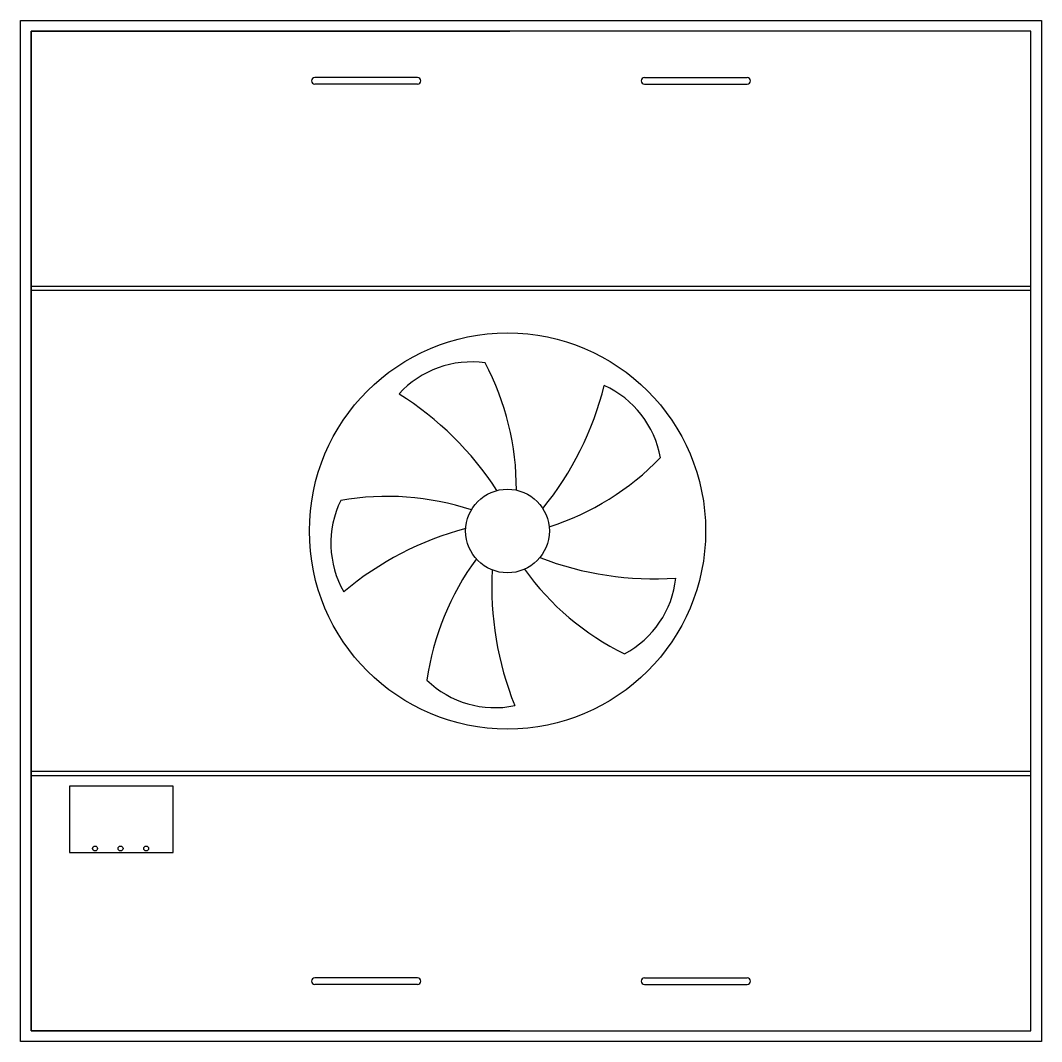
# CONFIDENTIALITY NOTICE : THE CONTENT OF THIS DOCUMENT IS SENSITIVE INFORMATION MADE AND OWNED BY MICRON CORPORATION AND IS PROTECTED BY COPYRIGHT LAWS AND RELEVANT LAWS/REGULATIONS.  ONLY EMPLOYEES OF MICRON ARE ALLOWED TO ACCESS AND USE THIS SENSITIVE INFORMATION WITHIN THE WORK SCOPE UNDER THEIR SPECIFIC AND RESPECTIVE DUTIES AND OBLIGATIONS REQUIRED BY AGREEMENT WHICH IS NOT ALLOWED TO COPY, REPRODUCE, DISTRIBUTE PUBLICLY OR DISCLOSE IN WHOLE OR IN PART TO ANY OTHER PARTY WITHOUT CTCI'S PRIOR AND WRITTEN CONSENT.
# Model space of a CAD drawing. Extents: x -15449 to 597104, y -1239737 to 53667.
# Drawn here: x 595904 to 597104, y -579731 to -578531 of the extents above; entities that cross this region are included whole.
import ezdxf

# ---------------------------------------------------------------- set-up
doc = ezdxf.new("R2010")
doc.units = 0
doc.header["$LTSCALE"] = 8
doc.layers.add('AC-DD', color=3, linetype='CONTINUOUS')

# ---------------------------------------------------------------- blocks, each defined once
blk = doc.blocks.new('FFU-2000')
at = {"layer": 'AC-DD', "color": 6}
for p, q in [((0, 1175), (562.5, 1175)), ((0, 0), (0, 1175)), ((454.1, 1120.5), (333.4, 1120.5)), ((720.9, 1120.5), (841.6, 1120.5)), ((454.1, 1112.7), (333.4, 1112.7)), ((720.9, 1112.7), (841.6, 1112.7)), ((1175, 875), (0, 875)), ((1175, 870.1), (0, 870.1)), ((0, 305.1), (1175, 305.1)), ((0, 300), (1175, 300)), ((454.1, 62.3), (333.4, 62.3)), ((720.9, 62.3), (841.6, 62.3)), ((454.1, 54.5), (333.4, 54.5)), ((720.9, 54.5), (841.6, 54.5)), ((562.5, 0), (0, 0))]:
    blk.add_line(p, q, dxfattribs=at)
for points in [[(-12.5, 1187.5), (1187.5, 1187.5), (1187.5, -12.5), (-12.5, -12.5)], [(0, 0), (1175, 0), (1175, 1175), (0, 1175)], [(167, 287.8), (45.3, 287.8), (45.3, 209.7), (167, 209.7)]]:
    blk.add_lwpolyline(points, close=True, dxfattribs=at)
for centre, radius in [((559.9, 587.5), 232.8), ((559.9, 587.5), 49.2), ((75.2, 214.4), 2.87), ((105.2, 214.4), 2.87), ((135.2, 214.4), 2.87)]:
    blk.add_circle(centre, radius, dxfattribs=at)
for centre, radius, start, end in [((333.4, 1116.6), 3.92, 90, 270), ((454.1, 1116.6), 3.92, 270, 90), ((720.9, 1116.6), 3.92, 90, 270), ((841.6, 1116.6), 3.92, 270, 90), ((517.6, 671), 115.2, 82.0706, 137.7056), ((255.5, 637.4), 314.8, 359.6702, 27.9682), ((311.4, 849.2), 373.4, 320.9499, 345.9361), ((626.2, 653.5), 115.2, 10.0706, 65.7056), ((234.2, 432), 373.4, 32.9499, 57.9361), ((513.3, 892.5), 314.8, 287.6702, 315.9682), ((418.4, 313.4), 314.8, 71.6702, 99.9682), ((467.5, 573.1), 115.2, 154.0706, 209.7056), ((607.1, 229.7), 373.4, 104.9499, 129.9361), ((776.9, 368.2), 314.8, 143.6702, 171.9682), ((732.1, 904.7), 373.4, 248.9499, 273.9361), ((914.8, 521.8), 373.4, 176.9499, 201.9361), ((835.5, 726.1), 314.8, 215.6702, 243.9682), ((643.2, 544.8), 115.2, 298.0706, 353.7056), ((545.1, 495.1), 115.2, 226.0706, 281.7056), ((333.4, 58.4), 3.92, 90, 270), ((454.1, 58.4), 3.92, 270, 90), ((720.9, 58.4), 3.92, 90, 270), ((841.6, 58.4), 3.92, 270, 90)]:
    blk.add_arc(centre, radius, start, end, dxfattribs=at)

msp = doc.modelspace()

# ---------------------------------------------------------------- block references
at = {"layer": 'AC-DD'}
msp.add_blockref('FFU-2000', (595916.6538, -579718.2734, 0), dxfattribs=at)

doc.saveas('drawing.dxf')
